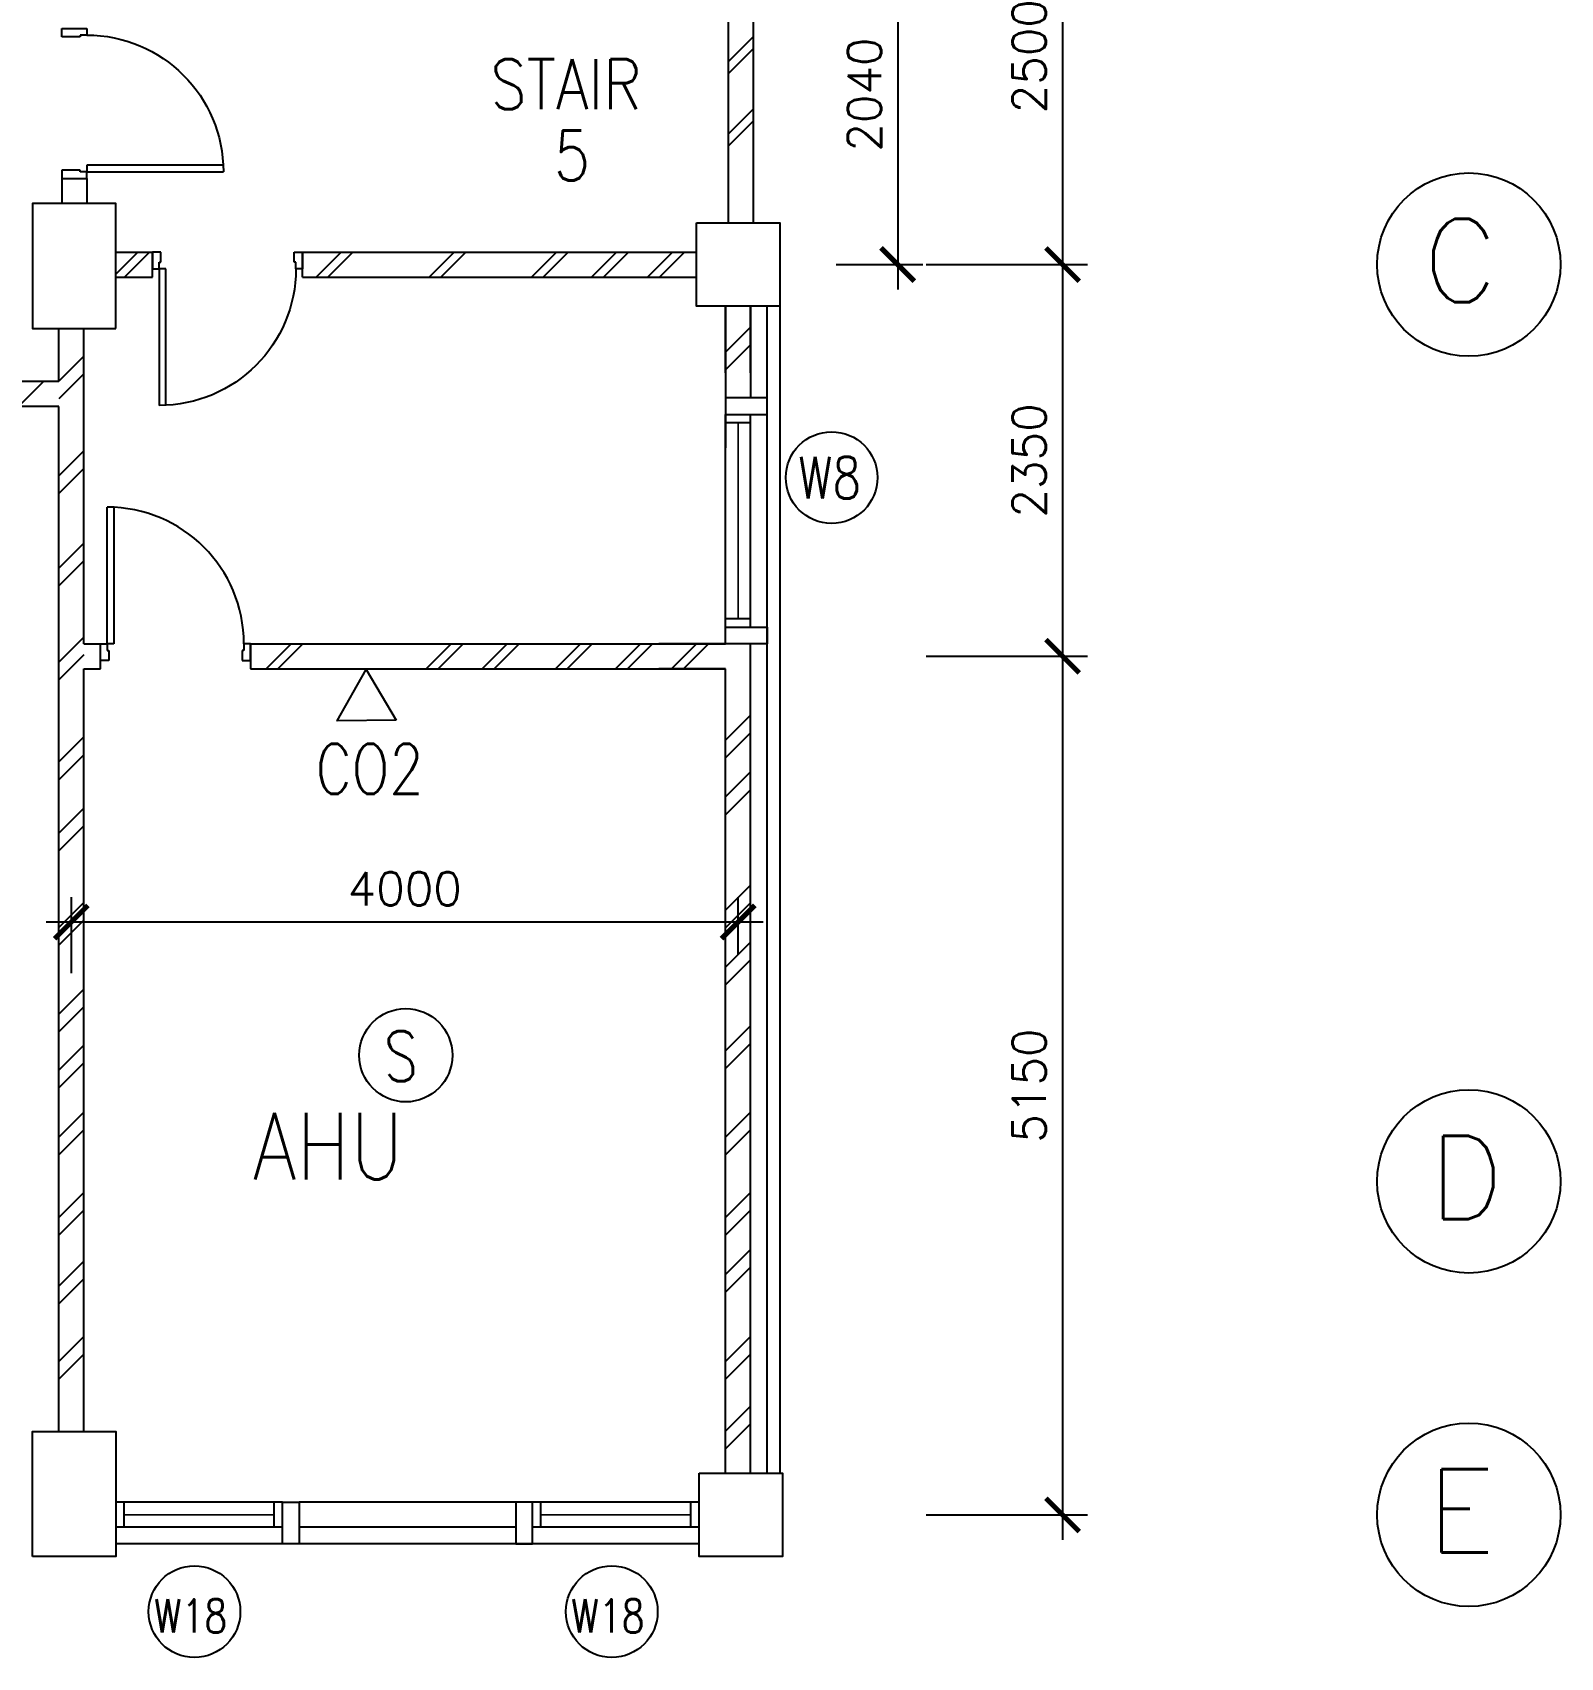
# Model space of a CAD drawing. Extents: x 2266480 to 2405436, y -858634 to -757865.
# Drawn here: x 2396269 to 2405436, y -785280 to -775532 of the extents above; entities that cross this region are included whole.
import ezdxf

# ---------------------------------------------------------------- set-up
doc = ezdxf.new("R2010")
doc.units = 0
doc.header["$LTSCALE"] = 10
doc.header["$MEASUREMENT"] = 0
doc.layers.get('0').update_dxf_attribs({"linetype": 'CONTINUOUS'})
doc.layers.get('DEFPOINTS').update_dxf_attribs({"linetype": 'CONTINUOUS'})
for name, color, linetype in [('-FF', 240, 'CONTINUOUS'), ('COL', 3, 'CONTINUOUS'), ('DIM', 7, 'CONTINUOUS'), ('DR', 7, 'CONTINUOUS'), ('GRID-T', 7, 'CONTINUOUS'), ('H', 1, 'CONTINUOUS'), ('hatch', 7, 'CONTINUOUS'), ('LINE', 7, 'CONTINUOUS'), ('T50', 4, 'CONTINUOUS'), ('WALL', 2, 'CONTINUOUS'), ('WIN', 5, 'CONTINUOUS'), ('WIN-T', 7, 'CONTINUOUS')]:
    doc.layers.add(name, color=color, linetype=linetype)
doc.styles.add('E', font='ROMANS.SHX', dxfattribs={"width": 0.9})
doc.styles.add('ROMANS', font='romans')
doc.styles.get("Standard").update_dxf_attribs({"font": 'ROMANS.SHX'})
doc.dimstyles.new('STANDARD$0', dxfattribs={"dimscale": 0, "dimtxt": 8, "dimasz": 6, "dimexe": 1, "dimexo": 1, "dimgap": 3, "dimtad": 1, "dimdec": 0, "dimlfac": -1, "dimrnd": 1, "dimzin": 0, "dimdsep": 46, "dimtxsty": 'Standard', "dimcen": 0, "dimclrd": 5, "dimclre": 250, "dimadec": 0, "dimazin": 0, "dimtfac": 1, "dimtdec": 4, "dimtofl": 0, "dimtmove": 0, "dimatfit": 3, "dimfxl": 1, "dimtolj": 1, "dimtzin": 0, "dimarcsym": 0})

# ---------------------------------------------------------------- blocks, each defined once
blk = doc.blocks.new('_ARCHTICK')
at = {"color": 0, "linetype": 'ByBlock', "const_width": 0.15}
blk.add_lwpolyline([(-0.5, -0.5), (0.5, 0.5)], dxfattribs=at)
blk = doc.blocks.new('*D180')
at = {"layer": 'DEFPOINTS', "color": 0, "transparency": 16777216}
for p in [(2401480.7, -779274.1), (2401480.7, -784424.1), (2402448.7, -784424.1)]:
    blk.add_point(p, dxfattribs=at)
at = {"layer": 'DIM', "color": 7, "lineweight": -2, "transparency": 16777216}
for p, q in [((2402448.7, -779124.1), (2402448.7, -784574.1)), ((2401630.7, -779274.1), (2402598.7, -779274.1)), ((2401630.7, -784424.1), (2402598.7, -784424.1))]:
    blk.add_line(p, q, dxfattribs=at)
at = {"layer": 'DIM', "color": 7, "lineweight": -2, "transparency": 16777216, "xscale": 200, "yscale": 200, "zscale": 200}
for p, rotation in [((2402448.7, -779274.1), 90), ((2402448.7, -784424.1), 270)]:
    blk.add_blockref('_ARCHTICK', p, dxfattribs=dict(at, rotation=rotation))
at = {"layer": 'DIM', "color": 7, "transparency": 16777216, "insert": (2402248.7, -781849.1), "char_height": 200, "attachment_point": 5, "rotation": 90, "style": 'ROMANS'}
blk.add_mtext('\\A1;5150', dxfattribs=at)
blk = doc.blocks.new('*D183')
at = {"layer": 'DEFPOINTS', "color": 0, "transparency": 16777216}
for p in [(2400939.9, -774884.1), (2400939.9, -776924.1), (2401460, -776924.1)]:
    blk.add_point(p, dxfattribs=at)
at = {"layer": 'DIM', "color": 7, "lineweight": -2, "transparency": 16777216}
for p, q in [((2401460, -774734.1), (2401460, -777074.1)), ((2401089.9, -774884.1), (2401610, -774884.1)), ((2401089.9, -776924.1), (2401610, -776924.1))]:
    blk.add_line(p, q, dxfattribs=at)
at = {"layer": 'DIM', "color": 7, "lineweight": -2, "transparency": 16777216, "xscale": 200, "yscale": 200, "zscale": 200}
for p, rotation in [((2401460, -774884.1), 90), ((2401460, -776924.1), 270)]:
    blk.add_blockref('_ARCHTICK', p, dxfattribs=dict(at, rotation=rotation))
at = {"layer": 'DIM', "color": 7, "transparency": 16777216, "insert": (2401260, -775904.1), "char_height": 200, "attachment_point": 5, "rotation": 90, "style": 'ROMANS'}
blk.add_mtext('\\A1;2040', dxfattribs=at)
blk = doc.blocks.new('*D184')
at = {"layer": 'DEFPOINTS', "color": 0, "transparency": 16777216}
for p in [(2401480.7, -774424.1), (2401480.7, -776924.1), (2402448.7, -776924.1)]:
    blk.add_point(p, dxfattribs=at)
at = {"layer": 'DIM', "color": 7, "lineweight": -2, "transparency": 16777216}
for p, q in [((2402448.7, -774274.1), (2402448.7, -777074.1)), ((2401630.7, -774424.1), (2402598.7, -774424.1)), ((2401630.7, -776924.1), (2402598.7, -776924.1))]:
    blk.add_line(p, q, dxfattribs=at)
at = {"layer": 'DIM', "color": 7, "lineweight": -2, "transparency": 16777216, "xscale": 200, "yscale": 200, "zscale": 200}
for p, rotation in [((2402448.7, -774424.1), 90), ((2402448.7, -776924.1), 270)]:
    blk.add_blockref('_ARCHTICK', p, dxfattribs=dict(at, rotation=rotation))
at = {"layer": 'DIM', "color": 7, "transparency": 16777216, "insert": (2402248.7, -775674.1), "char_height": 200, "attachment_point": 5, "rotation": 90, "style": 'ROMANS'}
blk.add_mtext('\\A1;2500', dxfattribs=at)
blk = doc.blocks.new('*D116')
at = {"layer": 'DEFPOINTS', "color": 0, "transparency": 16777216}
for p in [(2401480.7, -776924.1), (2401480.7, -779274.1), (2402448.7, -779274.1)]:
    blk.add_point(p, dxfattribs=at)
at = {"layer": 'DIM', "color": 7, "lineweight": -2, "transparency": 16777216}
for p, q in [((2402448.7, -776774.1), (2402448.7, -779424.1)), ((2401630.7, -776924.1), (2402598.7, -776924.1)), ((2401630.7, -779274.1), (2402598.7, -779274.1))]:
    blk.add_line(p, q, dxfattribs=at)
at = {"layer": 'DIM', "color": 7, "lineweight": -2, "transparency": 16777216, "xscale": 200, "yscale": 200, "zscale": 200}
for p, rotation in [((2402448.7, -776924.1), 90), ((2402448.7, -779274.1), 270)]:
    blk.add_blockref('_ARCHTICK', p, dxfattribs=dict(at, rotation=rotation))
at = {"layer": 'DIM', "color": 7, "transparency": 16777216, "insert": (2402248.7, -778099.1), "char_height": 200, "attachment_point": 5, "rotation": 90, "style": 'ROMANS'}
blk.add_mtext('\\A1;2350', dxfattribs=at)
blk = doc.blocks.new('d900-1b1')
at = {"layer": 'DR'}
for p, q in [((40, 100), (40, 920)), ((80, 919), (80, 100)), ((0, 0), (0, 100)), ((0, 100), (40, 100)), ((80, 100), (40, 100)), ((40, 100), (40, 60)), ((860, 100), (860, 60)), ((900, 100), (860, 100)), ((900, 0), (900, 100)), ((50, 0), (0, 0)), ((40, 60), (50, 60)), ((50, 60), (50, 0)), ((860, 60), (850, 60)), ((850, 60), (850, 0)), ((850, 0), (900, 0))]:
    blk.add_line(p, q, dxfattribs=at)
blk.add_arc((40, 100), 820, 0, 90, dxfattribs=at)
blk = doc.blocks.new('*D142')
at = {"layer": 'DEFPOINTS', "color": 0, "transparency": 16777216}
for p in [(2396502.4, -780868.4), (2400502.4, -781211.2), (2396502.4, -781324.7)]:
    blk.add_point(p, dxfattribs=at)
at = {"layer": 'DIM', "color": 7, "lineweight": -2, "transparency": 16777216}
for p, q in [((2396502.4, -781174.7), (2396502.4, -780718.4)), ((2400502.4, -781061.2), (2400502.4, -780718.4)), ((2400652.4, -780868.4), (2396352.4, -780868.4))]:
    blk.add_line(p, q, dxfattribs=at)
at = {"layer": 'DIM', "color": 7, "lineweight": -2, "transparency": 16777216, "xscale": 200, "yscale": 200, "zscale": 200, "rotation": 180}
blk.add_blockref('_ARCHTICK', (2396502.4, -780868.4), dxfattribs=at)
at = {"layer": 'DIM', "color": 7, "lineweight": -2, "transparency": 16777216, "xscale": 200, "yscale": 200, "zscale": 200}
blk.add_blockref('_ARCHTICK', (2400502.4, -780868.4), dxfattribs=at)
at = {"layer": 'DIM', "color": 7, "transparency": 16777216, "insert": (2398502.4, -780668.4), "char_height": 200, "attachment_point": 5, "style": 'ROMANS'}
blk.add_mtext('\\A1;4000', dxfattribs=at)
blk = doc.blocks.new('DR-900-B')
at = {"layer": 'DR'}
for p, q in [((0, 900), (-150, 900)), ((-150, 900), (-150, 860)), ((0, 850), (0, 900)), ((-150, 860), (-110, 860)), ((-110, 860), (-110, 850)), ((-110, 850), (0, 850)), ((-150, 40), (-970, 40)), ((-969, 80), (-150, 80)), ((-150, 80), (-150, 40)), ((-150, 40), (-110, 40)), ((-150, 0), (-150, 40)), ((0, 0), (-150, 0)), ((-110, 50), (0, 50)), ((-110, 40), (-110, 50)), ((0, 50), (0, 0))]:
    blk.add_line(p, q, dxfattribs=at)
blk.add_arc((-150, 40), 820, 90, 180, dxfattribs=at)
blk = doc.blocks.new('SMOKE DETECTOR')
at = {"layer": '-FF'}
blk.add_circle((0, 0), 279.9, dxfattribs=at)
at = {"layer": '-FF', "color": 3, "style": 'E', "width": 0.8}
blk.add_text('S', height=300, dxfattribs=at).set_placement((-131.5, -155.8))

msp = doc.modelspace()

# ---------------------------------------------------------------- linework, layer by layer
at = {"layer": '-FF', "color": 0}
msp.add_lwpolyline([(2398450.6, -779657.4), (2398097.8, -779661.5), (2398270.6, -779353.9)], close=True, dxfattribs=at)
at = {"color": 0}
for p, q in [((2400677.4, -784174.1), (2400677.4, -777174.1)), ((2400269.4, -784599.1), (2396769.4, -784599.1))]:
    msp.add_line(p, q, dxfattribs=at)
at = {"layer": 'COL', "color": 0}
for points in [[(2396769.4, -777307.2), (2396769.4, -776557.2), (2396269.4, -776557.2), (2396269.4, -777307.2)], [(2400252.4, -776674.1), (2400752.4, -776674.1), (2400752.4, -777174.1), (2400252.4, -777174.1)], [(2396269.4, -784674.1), (2396269.4, -783924.1), (2396769.4, -783924.1), (2396769.4, -784674.1)], [(2400269.4, -784174.1), (2400769.4, -784174.1), (2400769.4, -784674.1), (2400269.4, -784674.1)]]:
    msp.add_lwpolyline(points, close=True, dxfattribs=at)
at = {"layer": 'GRID-T', "color": 0}
for centre in [(2404886, -776924.1), (2404886, -782424.1), (2404886, -784424.1)]:
    msp.add_circle(centre, 550, dxfattribs=at)
at = {"layer": 'H', "color": 0}
for p, q in [((2396901.5, -776849.1), (2396769.4, -776981.2)), ((2396972.2, -776849.1), (2396822.2, -776999.1)), ((2398120.7, -776849.1), (2397970.7, -776999.1)), ((2398191.4, -776849.1), (2398041.4, -776999.1)), ((2398799, -776849.1), (2398649, -776999.1)), ((2398869.7, -776849.1), (2398719.7, -776999.1)), ((2399412.2, -776849.1), (2399262.2, -776999.1)), ((2399482.9, -776849.1), (2399332.9, -776999.1)), ((2396335.9, -777624.9), (2396185.9, -777774.9)), ((2397820.6, -779199.1), (2397670.6, -779349.1)), ((2397891.3, -779199.1), (2397741.3, -779349.1)), ((2399556.1, -779199.1), (2399406.1, -779349.1)), ((2399626.8, -779199.1), (2399476.8, -779349.1))]:
    msp.add_line(p, q, dxfattribs=at)
at = {"layer": 'hatch', "color": 0}
for p, q in [((2400594.4, -775556.6), (2400444.4, -775706.6)), ((2400594.4, -775628.2), (2400444.4, -775778.2)), ((2400594.4, -775989.5), (2400444.4, -776139.5)), ((2400594.4, -776061.1), (2400444.4, -776211.1)), ((2399772.4, -776849.1), (2399622.4, -776999.1)), ((2399844, -776849.1), (2399694, -776999.1)), ((2400108.8, -776849.1), (2399958.8, -776999.1)), ((2400180.4, -776849.1), (2400030.4, -776999.1)), ((2400427.4, -777449.1), (2400577.4, -777299.1)), ((2400427.4, -777555.2), (2400577.4, -777405.2)), ((2396577.4, -777473.3), (2396427.4, -777623.3)), ((2396577.4, -777579.3), (2396427.4, -777729.3)), ((2396577.4, -778041), (2396427.4, -778191)), ((2396577.4, -778147.1), (2396427.4, -778297.1)), ((2396577.4, -778596.2), (2396427.4, -778746.2)), ((2396577.4, -778702.3), (2396427.4, -778852.3)), ((2396577.4, -779158.8), (2396427.4, -779308.8)), ((2396577.4, -779264.9), (2396427.4, -779414.9)), ((2398780.8, -779199.1), (2398630.8, -779349.1)), ((2398852.5, -779199.1), (2398702.5, -779349.1)), ((2399117.2, -779199.1), (2398967.2, -779349.1)), ((2399188.9, -779199.1), (2399038.9, -779349.1)), ((2399916.3, -779199.1), (2399766.3, -779349.1)), ((2399987.9, -779199.1), (2399837.9, -779349.1)), ((2400252.7, -779199.1), (2400102.7, -779349.1)), ((2400324.3, -779199.1), (2400174.3, -779349.1)), ((2400577.4, -779626.4), (2400427.4, -779776.4)), ((2396577.4, -779758.1), (2396427.4, -779908.1)), ((2400577.4, -779732.4), (2400427.4, -779882.4)), ((2396577.4, -779864.2), (2396427.4, -780014.2)), ((2400577.4, -779968), (2400427.4, -780118)), ((2400577.4, -780074.1), (2400427.4, -780224.1)), ((2396577.4, -780184.5), (2396427.4, -780334.5)), ((2396577.4, -780290.6), (2396427.4, -780440.6)), ((2400577.4, -780647), (2400427.4, -780797)), ((2396577.4, -780750.9), (2396427.4, -780900.9)), ((2400577.4, -780753.1), (2400427.4, -780903.1)), ((2396577.4, -780856.9), (2396427.4, -781006.9)), ((2400577.4, -780988.7), (2400427.4, -781138.7)), ((2400577.4, -781094.8), (2400427.4, -781244.8)), ((2396577.4, -781270), (2396427.4, -781420)), ((2396577.4, -781376.1), (2396427.4, -781526.1)), ((2400577.4, -781489.9), (2400427.4, -781639.9)), ((2396577.4, -781606.6), (2396427.4, -781756.6)), ((2400577.4, -781595.9), (2400427.4, -781745.9)), ((2396577.4, -781712.7), (2396427.4, -781862.7)), ((2396577.4, -782009), (2396427.4, -782159)), ((2400577.4, -782009), (2400427.4, -782159)), ((2396577.4, -782115.1), (2396427.4, -782265.1)), ((2400577.4, -782115.1), (2400427.4, -782265.1)), ((2396577.4, -782490.9), (2396427.4, -782640.9)), ((2400577.4, -782490.9), (2400427.4, -782640.9)), ((2396577.4, -782597), (2396427.4, -782747)), ((2400577.4, -782597), (2400427.4, -782747)), ((2400577.4, -782832.6), (2400427.4, -782982.6)), ((2396577.4, -782902.6), (2396427.4, -783052.6)), ((2400577.4, -782938.6), (2400427.4, -783088.6)), ((2396577.4, -783008.7), (2396427.4, -783158.7)), ((2396427.4, -783505.1), (2396577.4, -783355.1)), ((2400427.4, -783505.1), (2400577.4, -783355.1)), ((2396427.4, -783611.2), (2396577.4, -783461.2)), ((2400427.4, -783611.2), (2400577.4, -783461.2)), ((2400427.4, -783923.1), (2400577.4, -783773.1)), ((2400427.4, -784029.2), (2400577.4, -783879.2))]:
    msp.add_line(p, q, dxfattribs=at)
at = {"layer": 'LINE', "color": 0}
msp.add_line((2400752.4, -777174.1), (2400752.4, -784174.1), dxfattribs=at)
at = {"layer": 'WALL', "color": 0}
for p, q in [((2400594.4, -776674.1), (2400594.4, -769649.1)), ((2400444.4, -776674.1), (2400444.4, -769799.1)), ((2396769.4, -776849.1), (2396989.9, -776849.1)), ((2397889.9, -776849.1), (2400252.4, -776849.1)), ((2396769.4, -776999.1), (2396989.9, -776999.1)), ((2397889.9, -776999.1), (2400252.4, -776999.1)), ((2400427.4, -777574.1), (2400427.4, -777174.1)), ((2400427.4, -777174.1), (2400427.4, -778024.1)), ((2400577.4, -777574.1), (2400577.4, -777174.1)), ((2400577.4, -777174.1), (2400577.4, -777724.1)), ((2396427.4, -777624.9), (2396427.4, -777307.2)), ((2396577.4, -779199.1), (2396577.4, -777307.2)), ((2396427.4, -777624.9), (2395054.6, -777624.9)), ((2396427.4, -777774.9), (2395054.6, -777774.9)), ((2396427.4, -783924.1), (2396427.4, -777774.9)), ((2396577.4, -779199.1), (2396677.4, -779199.1)), ((2396677.4, -779349.1), (2396677.4, -779199.1)), ((2397577.4, -779199.1), (2400427.4, -779199.1)), ((2397577.4, -779199.1), (2397577.4, -779349.1)), ((2400427.4, -779199.1), (2400026.3, -779199.1)), ((2400577.4, -784174.1), (2400577.4, -779199.1)), ((2396577.4, -783924.1), (2396577.4, -779349.1)), ((2396577.4, -779349.1), (2396677.4, -779349.1)), ((2397577.4, -779349.1), (2397677.4, -779349.1)), ((2397577.4, -779349.1), (2400427.4, -779349.1)), ((2397588.8, -779349.1), (2397677.4, -779349.1)), ((2400427.4, -779349.1), (2400026.3, -779349.1)), ((2400427.4, -780249.1), (2400427.4, -779349.1)), ((2400427.4, -784174.1), (2400427.4, -779649.1))]:
    msp.add_line(p, q, dxfattribs=at)
for points in [[(2396444.4, -776407.2), (2396444.4, -776557.2)], [(2396594.4, -776407.2), (2396594.4, -776557.2)], [(2396989.9, -776999.1), (2396989.9, -776849.1)], [(2397889.9, -776999.1), (2397889.9, -776849.1)]]:
    msp.add_lwpolyline(points, dxfattribs=at)
for points in [[(2400677.4, -777724.1), (2400427.4, -777724.1), (2400427.4, -777824.1), (2400677.4, -777824.1)], [(2400677.4, -779199.1), (2400427.4, -779199.1), (2400427.4, -779099.1), (2400677.4, -779099.1)], [(2397769.4, -784599.1), (2397769.4, -784349.1), (2397869.4, -784349.1), (2397869.4, -784599.1)], [(2399269.4, -784599.1), (2399269.4, -784349.1), (2399169.4, -784349.1), (2399169.4, -784599.1)]]:
    msp.add_lwpolyline(points, close=True, dxfattribs=at)
at = {"layer": 'WIN', "color": 0}
for p, q in [((2400427.4, -779099.1), (2400427.4, -777824.1)), ((2400577.4, -777874.1), (2400427.4, -777874.1)), ((2400577.4, -779099.1), (2400577.4, -777824.1)), ((2400577.4, -779049.1), (2400427.4, -779049.1)), ((2397769.4, -784349.1), (2396769.4, -784349.1)), ((2396819.4, -784499.1), (2396819.4, -784349.1)), ((2397719.4, -784499.1), (2397719.4, -784349.1)), ((2400269.4, -784349.1), (2397869.4, -784349.1)), ((2399319.4, -784499.1), (2399319.4, -784349.1)), ((2400219.4, -784499.1), (2400219.4, -784349.1)), ((2397769.4, -784499.1), (2396769.4, -784499.1)), ((2399169.4, -784499.1), (2397869.4, -784499.1)), ((2400269.4, -784499.1), (2399269.4, -784499.1))]:
    msp.add_line(p, q, dxfattribs=at)
at = {"layer": 'WIN', "color": 0, "const_width": 10, "flags": 128}
for points in [[(2400502.4, -779049.1), (2400502.4, -777874.1)], [(2397719.4, -784424.1), (2396819.4, -784424.1)], [(2400219.4, -784424.1), (2399319.4, -784424.1)]]:
    msp.add_lwpolyline(points, dxfattribs=at)
at = {"layer": 'WIN-T', "color": 0}
for centre in [(2401063.5, -778202.1), (2397241.1, -785005.1), (2399744.5, -785005.1)]:
    msp.add_circle(centre, 275, dxfattribs=at)

# ---------------------------------------------------------------- block references
at = {"layer": '-FF', "color": 0}
msp.add_blockref('SMOKE DETECTOR', (2398508.6, -781667.3), dxfattribs=at)
at = {"layer": 'DR', "color": 0, "xscale": -1, "rotation": 180}
msp.add_blockref('d900-1b1', (2396989.9, -776849.1), dxfattribs=at)
at = {"layer": 'DR', "color": 0}
msp.add_blockref('d900-1b1', (2396677.4, -779299.1), dxfattribs=at)
at = {"layer": 'WALL', "color": 0, "xscale": -1}
msp.add_blockref('DR-900-B', (2396444.4, -776407.2), dxfattribs=at)

# ---------------------------------------------------------------- texts
at = {"layer": '-FF', "color": 0, "style": 'ROMANS', "width": 0.8}
msp.add_text('CO2', height=300, dxfattribs=at).set_placement((2397967.6, -780099.9))
at = {"layer": 'GRID-T', "color": 0, "style": 'ROMANS'}
for s, p in [('C', (2404609.8, -777149.9)), ('D', (2404646.7, -782649.9)), ('E', (2404635.8, -784649.9))]:
    msp.add_text(s, height=500, dxfattribs=at).set_placement(p)
at = {"layer": 'T50', "color": 0, "style": 'ROMANS', "width": 0.85}
for s, height, p in [('STAIR', 300, (2399015.6, -775992.7)), ('5', 300, (2399396.5, -776420.7)), ('AHU', 400, (2397591, -782412.4))]:
    msp.add_text(s, height=height, dxfattribs=at).set_placement(p)
at = {"layer": 'WIN-T', "color": 0, "style": 'ROMANS', "width": 0.8}
for s, height, p in [('W8', 250, (2400862.7, -778327.9)), ('W18', 200, (2396998.6, -785131)), ('W18', 200, (2399502, -785131))]:
    msp.add_text(s, height=height, dxfattribs=at).set_placement(p)

# ---------------------------------------------------------------- dimensions: what is measured, and where the dimension line sits
at = {"layer": 'DIM', "color": 0}
for base, p1, p2, angle, picture, middle in [((2402448.7, -776924.1), (2401480.7, -774424.1), (2401480.7, -776924.1), 90, '*D184', (2402248.7, -775674.1)), ((2401460, -776924.1), (2400939.9, -774884.1), (2400939.9, -776924.1), 270, '*D183', (2401260, -775904.1)), ((2402448.7, -779274.1), (2401480.7, -776924.1), (2401480.7, -779274.1), 90, '*D116', (2402248.7, -778099.1)), ((2402448.7, -784424.1), (2401480.7, -779274.1), (2401480.7, -784424.1), 90, '*D180', (2402248.7, -781849.1))]:
    dim = msp.add_linear_dim(base=base, p1=p1, p2=p2, angle=angle, dimstyle='STANDARD$0', override={"dimscale": 100, "dimtxt": 2, "dimasz": 2, "dimexe": 1.5, "dimexo": 1.5, "dimgap": 1, "dimtxsty": 'ROMANS', "dimblk": 'ARCHTICK', "dimdle": 1.5, "dimclrd": 7, "dimclre": 7, "dimclrt": 7, "dimtdec": 0, "dimtmove": 2}, dxfattribs=at)
    dim.commit()
    dim.dimension.update_dxf_attribs({"geometry": picture, "text_midpoint": middle})
dim = msp.add_linear_dim(base=(2396502.4, -780868.4), p1=(2400502.4, -781211.2), p2=(2396502.4, -781324.7), dimstyle='STANDARD$0', override={"dimscale": 100, "dimtxt": 2, "dimasz": 2, "dimexe": 1.5, "dimexo": 1.5, "dimgap": 1, "dimtxsty": 'ROMANS', "dimblk": 'ARCHTICK', "dimdle": 1.5, "dimclrd": 7, "dimclre": 7, "dimclrt": 7, "dimtdec": 0, "dimtmove": 2}, dxfattribs=at)
dim.commit()
dim.dimension.update_dxf_attribs({"geometry": '*D142', "text_midpoint": (2398502.4, -780668.4)})

doc.saveas('drawing.dxf')
